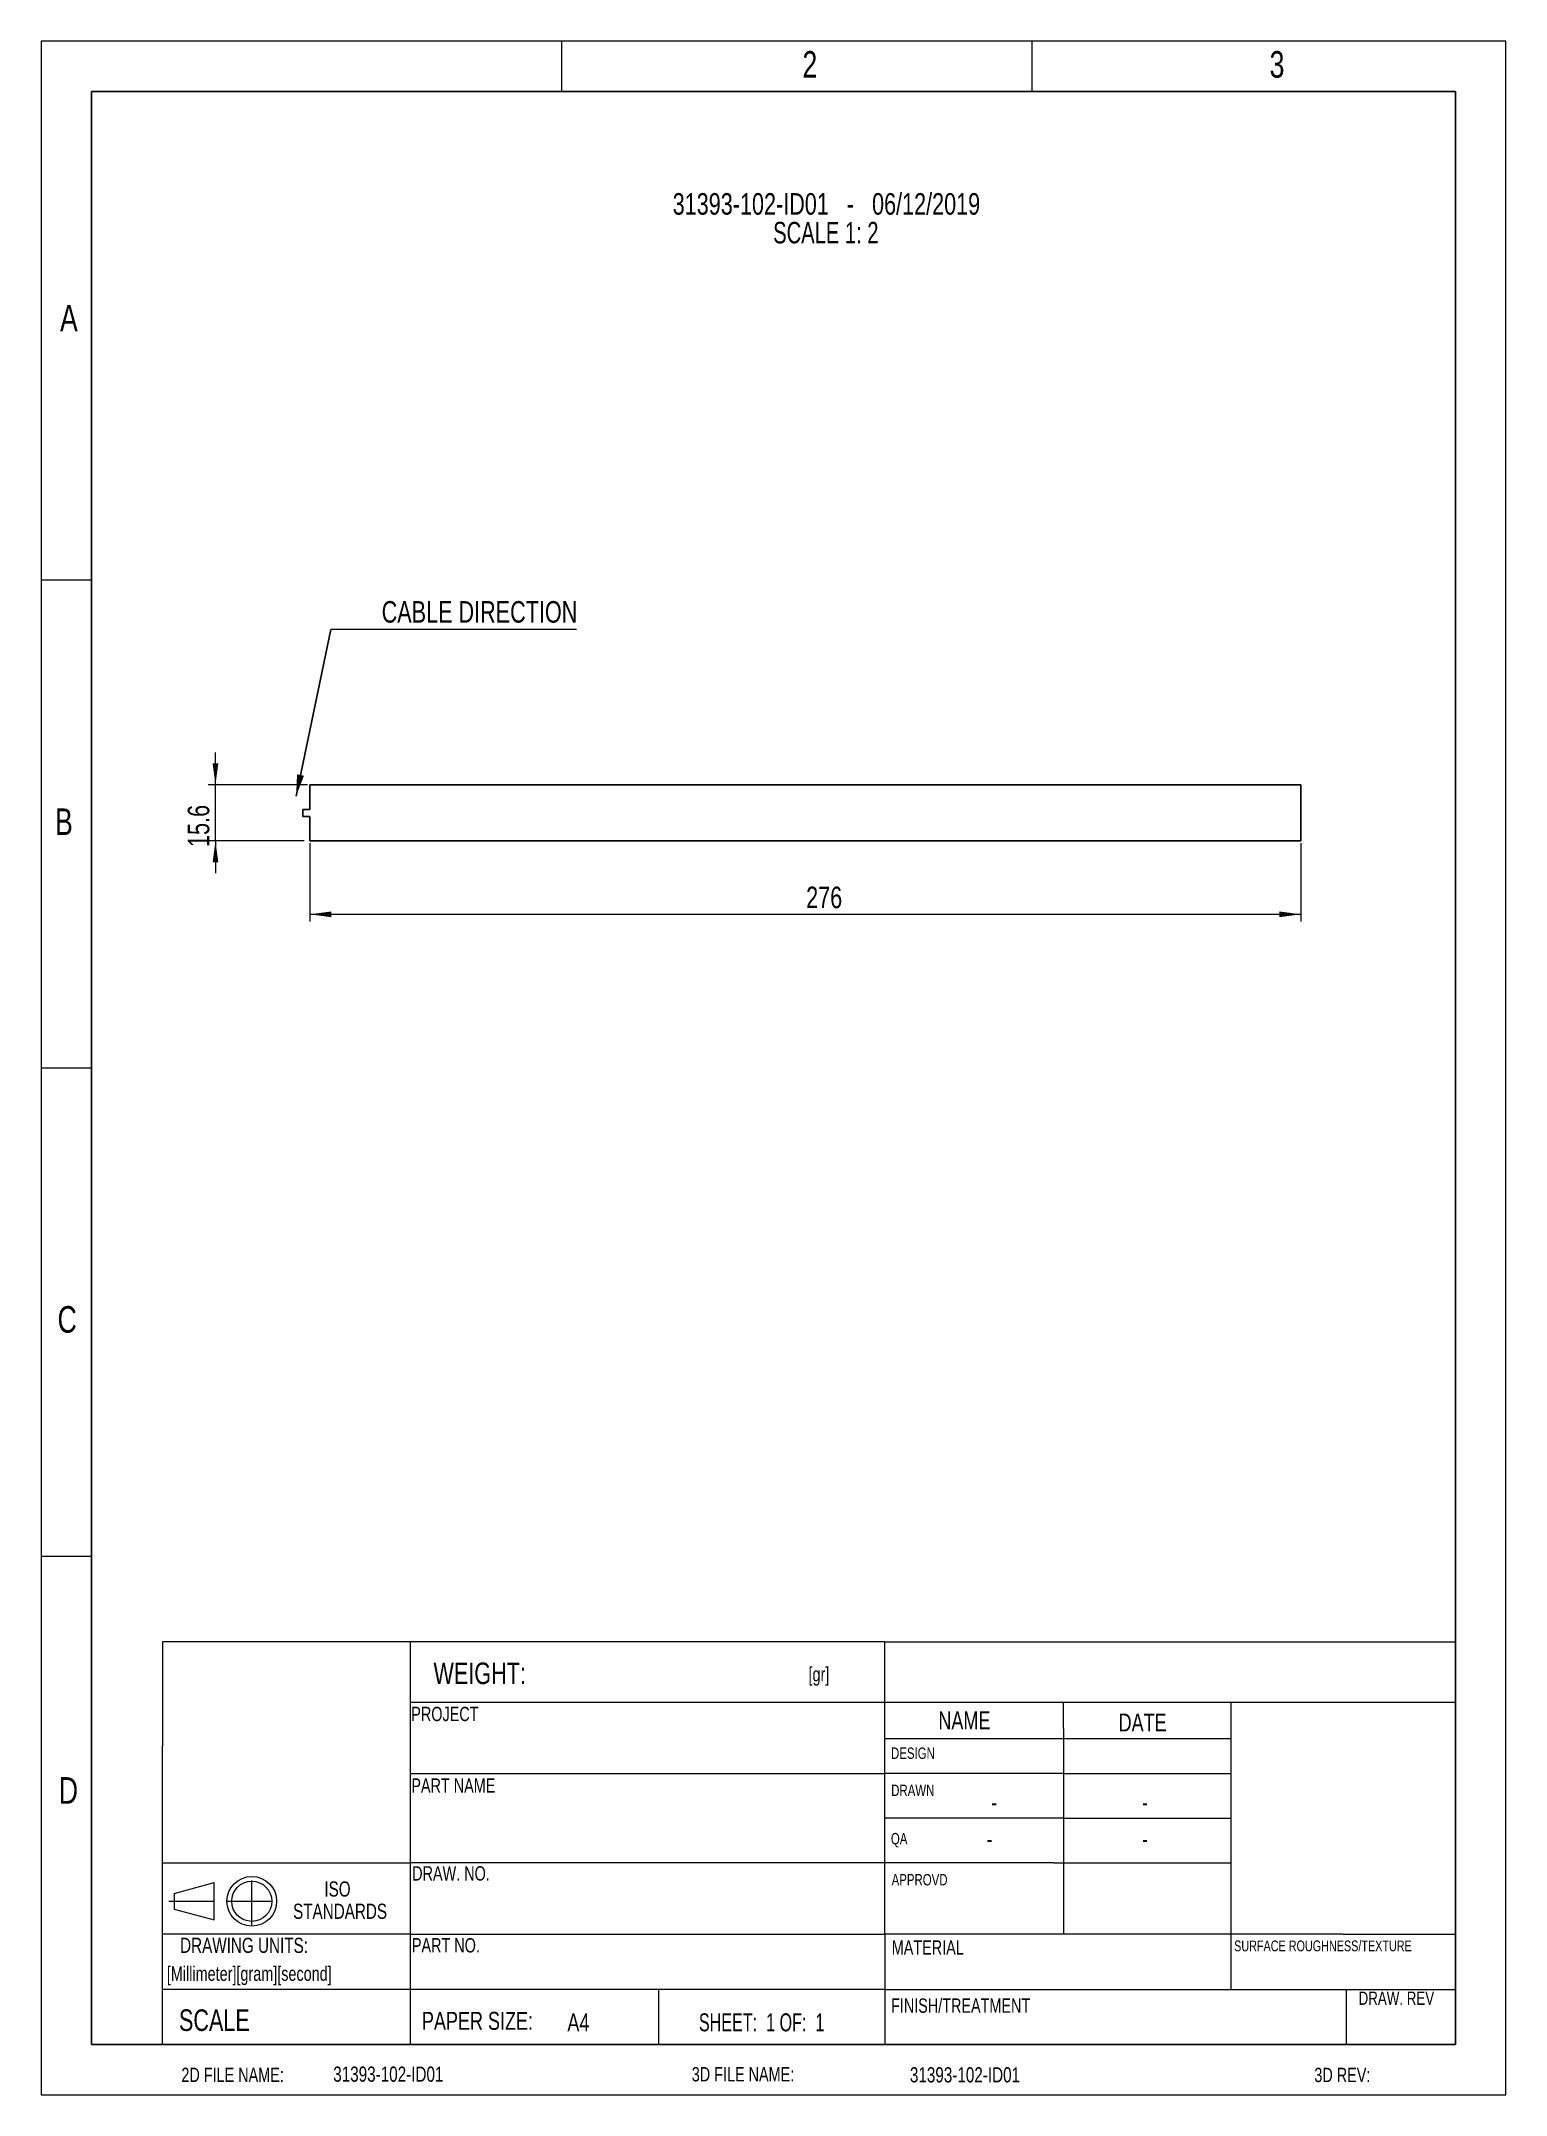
# Model space of a CAD drawing. Header units: millimetres. Extents: x 22 to 1042, y 27 to 1457.
import ezdxf

# ---------------------------------------------------------------- set-up
doc = ezdxf.new("R2010")
doc.units = ezdxf.units.MM
doc.header["$LTSCALE"] = 5
doc.linetypes.add('CENTER', pattern=[10.16, 6.35, -1.27, 1.27, -1.27])
doc.styles.add('SLDTEXTSTYLE0', font='TXT', dxfattribs={"width": 0.75})
doc.styles.add('SLDTEXTSTYLE1', font='TXT', dxfattribs={"width": 0.7})
doc.styles.add('SLDTEXTSTYLE2', font='TXT', dxfattribs={"width": 0.671875})
doc.dimstyles.new('SLDDIMSTYLE0', dxfattribs={"dimtxt": 15, "dimasz": 15, "dimexe": 0, "dimexo": 0.0625, "dimgap": 3.75, "dimtad": 1, "dimdec": 1, "dimlfac": 0.4, "dimrnd": 1e-09, "dimzin": 12, "dimdsep": 46, "dimtxsty": 'SLDTEXTSTYLE0', "dimsah": 1, "dimcen": 0.09, "dimadec": 0, "dimazin": 3, "dimtfac": 1, "dimtdec": 1, "dimtmove": 0, "dimatfit": 0, "dimfxl": 1, "dimfrac": 2, "dimtolj": 1, "dimtzin": 12, "dimarcsym": 0})
doc.dimstyles.new('SLDDIMSTYLE1', dxfattribs={"dimtxt": 15, "dimasz": 15, "dimexe": 0, "dimexo": 0.0625, "dimgap": 3.75, "dimtad": 1, "dimdec": 1, "dimlfac": 0.4, "dimrnd": 1e-09, "dimzin": 12, "dimdsep": 46, "dimtxsty": 'SLDTEXTSTYLE0', "dimsah": 1, "dimcen": 0.09, "dimadec": 0, "dimazin": 3, "dimtfac": 1, "dimtdec": 1, "dimtofl": 0, "dimtmove": 0, "dimatfit": 3, "dimfxl": 1, "dimfrac": 2, "dimtolj": 1, "dimtzin": 12, "dimarcsym": 0})
doc.dimstyles.new('SLDDIMSTYLE2', dxfattribs={"dimtxt": 0.18, "dimasz": 15, "dimexe": 0, "dimexo": 0.0625, "dimgap": 0, "dimtad": 0, "dimtih": 1, "dimtoh": 1, "dimdec": 0, "dimrnd": 1e-09, "dimzin": 0, "dimdsep": 46, "dimtxsty": 'Standard', "dimsah": 1, "dimcen": 0.09, "dimadec": 0, "dimazin": 0, "dimtfac": 15, "dimtdec": 0, "dimtofl": 0, "dimtmove": 0, "dimatfit": 3, "dimfxl": 1, "dimfrac": 2, "dimtolj": 1, "dimtzin": 0, "dimarcsym": 0})

# ---------------------------------------------------------------- blocks, each defined once
blk = doc.blocks.new('SW_NOTE_0')
at = {"color": 0, "linetype": 'Continuous', "lineweight": 0, "char_height": 15, "attachment_point": 2}
for s, insert, style in [('31393-102-ID01   -   06/12/2019', (149.3, 19.3), 'SLDTEXTSTYLE0'), ('SCALE 1: 2', (148.9, -0.7), 'SLDTEXTSTYLE1')]:
    blk.add_mtext(s, dxfattribs=dict(at, insert=insert, style=style))
blk = doc.blocks.new('SW_NOTE_1')
at = {"color": 0, "linetype": 'Continuous', "lineweight": 0, "char_height": 10.58, "attachment_point": 2, "style": 'SLDTEXTSTYLE0'}
for s, insert in [('ISO', (11.4, 13.6)), ('STANDARDS', (13.2, -1.9))]:
    blk.add_mtext(s, dxfattribs=dict(at, insert=insert))
blk = doc.blocks.new('_D')
at = {"color": 7, "linetype": 'Continuous', "lineweight": 18}
for p, q in [((143.4, 939.2), (143.4, 961.7)), ((207.6, 939.2), (138.4, 939.2)), ((143.4, 900.2), (143.4, 939.2)), ((205.1, 900.2), (138.4, 900.2)), ((143.4, 900.2), (143.4, 877.7))]:
    blk.add_line(p, q, dxfattribs=at)
for points in [[(143.4, 939.2), (145.4, 954.2), (141.4, 954.2)], [(143.4, 900.2), (141.4, 885.2), (145.4, 885.2)]]:
    blk.add_solid(points, dxfattribs=at)
at = {"color": 7, "linetype": 'Continuous', "lineweight": 18, "insert": (124.1, 896), "char_height": 15, "attachment_point": 1, "rotation": 90, "style": 'SLDTEXTSTYLE0'}
blk.add_mtext('15.6', dxfattribs=at)
blk = doc.blocks.new('_D_1')
at = {"color": 7, "linetype": 'Continuous', "lineweight": 18}
for p, q in [((209.1, 898.7), (209.1, 844.1)), ((899.1, 898.7), (899.1, 844.1)), ((209.1, 849.1), (899.1, 849.1))]:
    blk.add_line(p, q, dxfattribs=at)
for points in [[(209.1, 849.1), (224.1, 847.1), (224.1, 851.1)], [(899.1, 849.1), (884.1, 851.1), (884.1, 847.1)]]:
    blk.add_solid(points, dxfattribs=at)
at = {"color": 7, "linetype": 'Continuous', "lineweight": 18, "insert": (554.7, 868.4), "char_height": 15, "attachment_point": 1, "style": 'SLDTEXTSTYLE0'}
blk.add_mtext('276', dxfattribs=at)
blk = doc.blocks.new('SW_NOTE_2')
at = {"color": 0, "linetype": 'Continuous', "lineweight": 0}
blk.add_line((171.2, 0), (0, 0), dxfattribs=at)
at = {"color": 0, "linetype": 'Continuous', "lineweight": 0, "insert": (171.7, 19.7), "char_height": 15, "attachment_point": 3, "style": 'SLDTEXTSTYLE0'}
blk.add_mtext('CABLE DIRECTION', dxfattribs=at)

msp = doc.modelspace()

# ---------------------------------------------------------------- linework, layer by layer
at = {"color": 7, "linetype": 'Continuous', "lineweight": 18}
for p, q in [((21.97, 1457.11), (21.97, 27.11)), ((1041.97, 1457.11), (21.97, 1457.11)), ((384.36, 1457.11), (384.36, 1422.11)), ((711.75, 1457.11), (711.75, 1422.11)), ((1041.97, 27.11), (1041.97, 1457.11)), ((1006.97, 1422.11), (262.17, 1422.11)), ((262.17, 1422.11), (1006.97, 1422.11)), ((1006.97, 1294.82), (1006.97, 1422.11)), ((1006.97, 1294.82), (1006.97, 1422.11)), ((21.97, 1082.11), (56.97, 1082.11)), ((21.97, 742.11), (56.97, 742.11)), ((21.97, 402.11), (56.97, 402.11)), ((278.86, 342.68), (106.63, 342.68)), ((106.63, 342.68), (106.63, 270.06)), ((609.57, 342.68), (278.86, 342.68)), ((278.86, 342.68), (278.86, 300.49)), ((609.57, 300.49), (609.57, 342.68)), ((609.57, 342.68), (1006.97, 342.68)), ((278.86, 300.49), (1006.97, 300.49)), ((278.86, 300.49), (278.86, 100.58)), ((609.57, 139.06), (609.57, 300.49)), ((733.88, 282.31), (733.88, 300.49)), ((850.31, 300.49), (850.31, 139.06)), ((850.31, 274.99), (609.57, 274.99)), ((733.88, 282.31), (733.88, 251.01)), ((106.63, 139.06), (106.63, 270.06)), ((278.86, 251.01), (609.57, 251.01)), ((733.88, 251.01), (609.57, 251.01)), ((733.88, 251.01), (733.88, 219.7)), ((733.88, 251.01), (850.31, 251.01)), ((733.88, 219.7), (609.57, 219.7)), ((733.88, 219.7), (733.88, 139.06)), ((733.88, 219.7), (850.31, 219.7)), ((106.63, 188.68), (278.86, 188.68)), ((609.57, 188.68), (278.86, 188.68)), ((727.15, 188.68), (609.57, 188.68)), ((727.15, 188.68), (850.31, 188.68)), ((106.63, 139.06), (106.63, 177.53)), ((106.63, 139.06), (106.63, 177.53)), ((114.65, 167.44), (142.45, 174.92)), ((142.45, 148.92), (142.45, 174.92)), ((114.65, 167.44), (114.65, 156.4)), ((114.65, 156.4), (142.45, 148.92)), ((278.86, 139.06), (106.63, 139.06)), ((106.63, 100.58), (106.63, 139.06)), ((278.86, 139.06), (609.57, 139.06)), ((609.57, 139.06), (609.57, 62.11)), ((850.31, 139.06), (609.57, 139.06)), ((850.31, 139.06), (850.31, 100.58)), ((928.64, 139.06), (850.31, 139.06)), ((928.64, 139.06), (1006.97, 139.06)), ((106.63, 62.11), (106.63, 100.58)), ((609.57, 100.58), (106.63, 100.58)), ((278.86, 100.58), (278.86, 62.11)), ((451.83, 100.58), (451.83, 62.11)), ((609.57, 100.58), (1006.97, 100.58)), ((930.71, 100.58), (930.71, 62.11)), ((21.97, 27.11), (1041.97, 27.11))]:
    msp.add_line(p, q, dxfattribs=at)
at = {"color": 7, "linetype": 'Continuous', "lineweight": 25}
for p, q in [((56.97, 1422.11), (1006.97, 1422.11)), ((56.97, 62.11), (56.97, 1422.11)), ((56.97, 1422.11), (56.97, 62.11)), ((1006.97, 62.11), (1006.97, 1422.11)), ((1006.97, 62.11), (1006.97, 1422.11)), ((209.13, 939.17), (209.13, 922.2)), ((209.13, 939.17), (899.12, 939.17)), ((899.12, 939.17), (899.12, 900.23)), ((204.13, 922.2), (204.13, 917.2)), ((209.13, 922.2), (204.13, 922.2)), ((204.13, 917.2), (209.13, 917.2)), ((209.13, 917.2), (209.13, 900.23)), ((899.12, 900.23), (209.13, 900.23)), ((56.97, 62.11), (1006.97, 62.11)), ((56.97, 62.11), (1006.97, 62.11))]:
    msp.add_line(p, q, dxfattribs=at)
at = {"color": 7, "linetype": 'CENTER', "lineweight": 18}
for p, q in [((168.69, 144.62), (168.69, 179.23)), ((110.83, 161.92), (145.97, 161.92)), ((151.39, 161.92), (186, 161.92))]:
    msp.add_line(p, q, dxfattribs=at)
at = {"color": 7, "linetype": 'Continuous', "lineweight": 18}
for radius in [17.3, 14]:
    msp.add_circle((168.69, 161.92), radius, dxfattribs=at)

# ---------------------------------------------------------------- block references
at = {"color": 7, "linetype": 'Continuous', "lineweight": 0}
for name, p in [('SW_NOTE_0', (419.53, 1331.94)), ('SW_NOTE_2', (223.67, 1047.49)), ('SW_NOTE_1', (216.96, 162.16))]:
    msp.add_blockref(name, p, dxfattribs=at)

# ---------------------------------------------------------------- texts
for s, insert, char_height, attachment_point, style in [('2', (552.12, 1450.13), 18.52, 1, 'SLDTEXTSTYLE0'), ('3', (877.42, 1450.13), 18.52, 1, 'SLDTEXTSTYLE0'), ('A', (35.15, 1273.43), 18.52, 1, 'SLDTEXTSTYLE0'), ('B', (31.67, 922.82), 18.52, 1, 'SLDTEXTSTYLE0'), ('C', (33.43, 576.31), 18.52, 1, 'SLDTEXTSTYLE0'), ('WEIGHT:', (359.56, 328.16), 15, 3, 'SLDTEXTSTYLE0'), ('D', (34.31, 248.36), 18.52, 1, 'SLDTEXTSTYLE0'), ('-', (685.6, 236.76), 11.91, 2, 'SLDTEXTSTYLE0'), ('-', (790.64, 236.76), 11.91, 2, 'SLDTEXTSTYLE0'), ('-', (682.31, 211.22), 11.91, 2, 'SLDTEXTSTYLE0'), ('-', (790.64, 211.22), 11.91, 2, 'SLDTEXTSTYLE0'), ('DRAWING UNITS:', (163.3, 136.54), 10.5833, 2, 'SLDTEXTSTYLE0'), ('A4', (388.46, 83.89), 12.5, 1, 'SLDTEXTSTYLE0'), ('SHEET:  1 OF:  1', (480.03, 83.89), 12.5, 1, 'SLDTEXTSTYLE2')]:
    msp.add_mtext(s, dxfattribs=dict(at, insert=insert, char_height=char_height, attachment_point=attachment_point, style=style))
at = {"color": 7, "linetype": 'Continuous', "lineweight": 0, "rotation": 0, "style": 'SLDTEXTSTYLE0'}
for s, insert, char_height, attachment_point in [('[gr]', (556.38, 325.03), 10, 1), ('PROJECT', (279.77, 297.34), 10, 1), ('NAME', (646.78, 294.09), 12.5, 1), ('DATE', (772.28, 292.66), 12.5, 1), ('DESIGN', (613.81, 269.02), 7.938, 1), ('PART NAME', (279.8, 247.51), 10, 1), ('DRAWN', (613.92, 243.14), 7.938, 1), ('QA', (613.72, 209.51), 7.938, 1), ('DRAW. NO.', (280.38, 186.34), 10, 1), ('APPROVD', (614.23, 180.91), 7.938, 1), ('PART NO.', (280.17, 136.29), 10, 1), ('MATERIAL', (614.32, 134.74), 10, 1), ('SURFACE ROUGHNESS/TEXTURE', (852.71, 134.62), 7.5, 1), ('[Millimeter][gram][second]', (109.53, 116.54), 10, 1), ('SCALE', (117.98, 86.65), 15, 1), ('FINISH/TREATMENT', (613.8, 94.29), 10, 1), ('DRAW. REV', (939.38, 99.07), 9.26, 1), ('PAPER SIZE:', (287.18, 84.93), 12.5, 1), ('2D FILE NAME:', (119.67, 46.07), 10, 1), ('31393-102-ID01', (263.77, 46.87), 10.5833, 2), ('3D FILE NAME:', (475.07, 46.5), 10, 1), ('31393-102-ID01', (665.31, 46.41), 10.5833, 2), ('3D REV:', (908.58, 46.01), 10, 1)]:
    msp.add_mtext(s, dxfattribs=dict(at, insert=insert, char_height=char_height, attachment_point=attachment_point))

# ---------------------------------------------------------------- dimensions: what is measured, and where the dimension line sits
at = {"color": 7, "linetype": 'Continuous', "lineweight": 18}
dim = msp.add_linear_dim(base=(143.4, 939.17), p1=(206.63, 900.23), p2=(209.13, 939.17), angle=90, dimstyle='SLDDIMSTYLE0', dxfattribs=at)
dim.commit()
dim.dimension.update_dxf_attribs({"geometry": '_D', "text_midpoint": (143.4, 915.42), "dimtype": 160})
dim = msp.add_linear_dim(base=(899.12, 849.08), p1=(209.13, 900.23), p2=(899.12, 900.23), dimstyle='SLDDIMSTYLE1', dxfattribs=at)
dim.commit()
dim.dimension.update_dxf_attribs({"geometry": '_D_1', "text_midpoint": (571.28, 849.08), "dimtype": 160})

# ---------------------------------------------------------------- leaders
at = {"color": 7, "linetype": 'Continuous', "lineweight": 0}
msp.add_leader([(199.56, 931.4), (223.67, 1047.49)], dimstyle='SLDDIMSTYLE2', dxfattribs=at)

doc.saveas('drawing.dxf')
